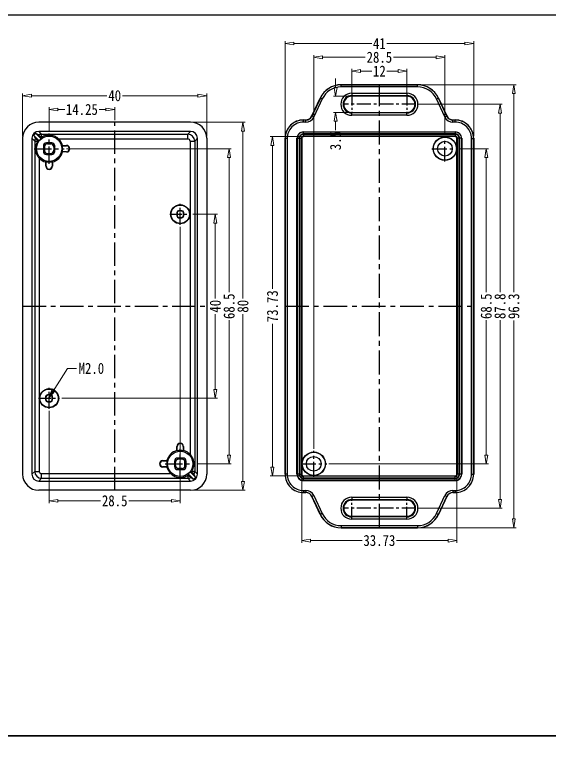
# Model space of a CAD drawing. Header units: millimetres. Extents: x 1786 to 6157, y -3574 to -1928.
# Drawn here: x 5811.8 to 5928, y -3420.2 to -3260.3 of the extents above; entities that cross this region are included whole.
import ezdxf

# ---------------------------------------------------------------- set-up
doc = ezdxf.new("R2010")
doc.units = ezdxf.units.MM
doc.linetypes.add('CENTER', pattern=[50.8, 31.75, -6.35, 6.35, -6.35])
doc.layers.add('dim', color=3, linetype='Continuous', lineweight=9)
doc.styles.add('FFS', font='SIMFANG.TTF', dxfattribs={"width": 0.85})
doc.dimstyles.new('YanXiu', dxfattribs={"dimtxt": 2.5, "dimasz": 2.2, "dimexe": 1, "dimexo": 0.6, "dimgap": 0.66, "dimtad": 0, "dimzin": 9, "dimdsep": 46, "dimtxsty": 'FFS', "dimblk": 'CLOSEDBLANK', "dimcen": 0, "dimclrd": 256, "dimclre": 131, "dimclrt": 42, "dimazin": 0, "dimtfac": 1, "dimtofl": 0, "dimtmove": 0, "dimatfit": 3, "dimldrblk": 'CLOSEDBLANK', "dimfxl": 0, "dimlwd": 5, "dimlwe": 5, "dimarcsym": 0})

# ---------------------------------------------------------------- blocks, each defined once
blk = doc.blocks.new('_ClosedBlank')
at = {"color": 0, "linetype": 'ByBlock', "lineweight": -2}
for p, q in [((-1, 0.167), (0, 0)), ((-1, 0.167), (-1, -0.167)), ((0, 0), (-1, -0.167))]:
    blk.add_line(p, q, dxfattribs=at)
blk = doc.blocks.new('*D59')
at = {"layer": 'Defpoints', "color": 0}
for p in [(6913.7, -3540.04, 0), (6947.43, -3540.04, 0), (6947.43, -3554.46)]:
    blk.add_point(p, dxfattribs=at)
at = {"layer": 'dim', "color": 131, "lineweight": 5}
for p, q in [((6913.7, -3540.52), (6913.7, -3554.94)), ((6947.43, -3540.52), (6947.43, -3554.94))]:
    blk.add_line(p, q, dxfattribs=at)
at = {"layer": 'dim', "lineweight": 5}
for p, q in [((6915.62, -3554.46), (6926.82, -3554.46)), ((6945.51, -3554.46), (6934.31, -3554.46))]:
    blk.add_line(p, q, dxfattribs=at)
at = {"layer": 'dim', "lineweight": 5, "xscale": 1.92, "yscale": 1.92, "zscale": 1.92, "rotation": 180}
blk.add_blockref('_ClosedBlank', (6913.7, -3554.46), dxfattribs=at)
at = {"layer": 'dim', "lineweight": 5, "xscale": 1.92, "yscale": 1.92, "zscale": 1.92}
blk.add_blockref('_ClosedBlank', (6947.43, -3554.46), dxfattribs=at)
at = {"layer": 'dim', "color": 42, "insert": (6930.57, -3554.46), "char_height": 2.4, "attachment_point": 5, "style": 'FFS'}
blk.add_mtext('33.73', dxfattribs=at)
blk = doc.blocks.new('*D60')
at = {"layer": 'Defpoints', "color": 0}
for p in [(6907.34, -3466.67), (6914.07, -3466.67, 0), (6914.07, -3540.4, 0)]:
    blk.add_point(p, dxfattribs=at)
at = {"layer": 'dim', "color": 131, "lineweight": 5}
for p, q in [((6913.59, -3466.67), (6906.87, -3466.67)), ((6913.59, -3540.4), (6906.87, -3540.4))]:
    blk.add_line(p, q, dxfattribs=at)
at = {"layer": 'dim', "lineweight": 5}
for p, q in [((6907.34, -3468.59), (6907.34, -3499.75)), ((6907.34, -3538.48), (6907.34, -3507.32))]:
    blk.add_line(p, q, dxfattribs=at)
at = {"layer": 'dim', "lineweight": 5, "xscale": 1.92, "yscale": 1.92, "zscale": 1.92}
for p, rotation in [((6907.34, -3466.67), 90), ((6907.34, -3540.4), 270)]:
    blk.add_blockref('_ClosedBlank', p, dxfattribs=dict(at, rotation=rotation))
at = {"layer": 'dim', "color": 42, "insert": (6907.34, -3503.54), "char_height": 2.4, "attachment_point": 5, "rotation": 90, "style": 'FFS'}
blk.add_mtext('73.73', dxfattribs=at)
blk = doc.blocks.new('*D61')
at = {"layer": 'Defpoints', "color": 0}
for p in [(6947.63, -3469.29, 0), (6953.8, -3469.29), (6919.13, -3537.79, 0)]:
    blk.add_point(p, dxfattribs=at)
at = {"layer": 'dim', "color": 131, "lineweight": 5}
for p, q in [((6948.11, -3469.29), (6954.28, -3469.29)), ((6919.61, -3537.79), (6954.28, -3537.79))]:
    blk.add_line(p, q, dxfattribs=at)
at = {"layer": 'dim', "lineweight": 5}
for p, q in [((6953.8, -3471.21), (6953.8, -3500.49)), ((6953.8, -3535.87), (6953.8, -3506.59))]:
    blk.add_line(p, q, dxfattribs=at)
at = {"layer": 'dim', "lineweight": 5, "xscale": 1.92, "yscale": 1.92, "zscale": 1.92}
for p, rotation in [((6953.8, -3469.29), 90), ((6953.8, -3537.79), 270)]:
    blk.add_blockref('_ClosedBlank', p, dxfattribs=dict(at, rotation=rotation))
at = {"layer": 'dim', "color": 42, "insert": (6953.8, -3503.54), "char_height": 2.4, "attachment_point": 5, "rotation": 90, "style": 'FFS'}
blk.add_mtext('68.5', dxfattribs=at)
blk = doc.blocks.new('*D62')
at = {"layer": 'Defpoints', "color": 0}
for p in [(6938.49, -3459.64, 0), (6956.8, -3459.64), (6938.49, -3547.44, 0)]:
    blk.add_point(p, dxfattribs=at)
at = {"layer": 'dim', "color": 131, "lineweight": 5}
for p, q in [((6938.97, -3459.64), (6957.28, -3459.64)), ((6938.97, -3547.44), (6957.28, -3547.44))]:
    blk.add_line(p, q, dxfattribs=at)
at = {"layer": 'dim', "lineweight": 5}
for p, q in [((6956.8, -3461.56), (6956.8, -3500.49)), ((6956.8, -3545.52), (6956.8, -3506.59))]:
    blk.add_line(p, q, dxfattribs=at)
at = {"layer": 'dim', "lineweight": 5, "xscale": 1.92, "yscale": 1.92, "zscale": 1.92}
for p, rotation in [((6956.8, -3459.64), 90), ((6956.8, -3547.44), 270)]:
    blk.add_blockref('_ClosedBlank', p, dxfattribs=dict(at, rotation=rotation))
at = {"layer": 'dim', "color": 42, "insert": (6956.8, -3503.54), "char_height": 2.4, "attachment_point": 5, "rotation": 90, "style": 'FFS'}
blk.add_mtext('87.8', dxfattribs=at)
blk = doc.blocks.new('*D63')
at = {"layer": 'Defpoints', "color": 0}
for p in [(6938.87, -3455.39, 0), (6959.8, -3455.39), (6938.87, -3551.69, 0)]:
    blk.add_point(p, dxfattribs=at)
at = {"layer": 'dim', "color": 131, "lineweight": 5}
for p, q in [((6939.35, -3455.39), (6960.28, -3455.39)), ((6939.35, -3551.69), (6960.28, -3551.69))]:
    blk.add_line(p, q, dxfattribs=at)
at = {"layer": 'dim', "lineweight": 5}
for p, q in [((6959.8, -3457.31), (6959.8, -3500.45)), ((6959.8, -3549.77), (6959.8, -3506.62))]:
    blk.add_line(p, q, dxfattribs=at)
at = {"layer": 'dim', "lineweight": 5, "xscale": 1.92, "yscale": 1.92, "zscale": 1.92}
for p, rotation in [((6959.8, -3455.39), 90), ((6959.8, -3551.69), 270)]:
    blk.add_blockref('_ClosedBlank', p, dxfattribs=dict(at, rotation=rotation))
at = {"layer": 'dim', "color": 42, "insert": (6959.8, -3503.54), "char_height": 2.4, "attachment_point": 5, "rotation": 90, "style": 'FFS'}
blk.add_mtext('96.3', dxfattribs=at)
blk = doc.blocks.new('*D64')
at = {"layer": 'Defpoints', "color": 0}
for p in [(6916.32, -3449.42), (6944.82, -3466.48), (6916.32, -3534.98)]:
    blk.add_point(p, dxfattribs=at)
at = {"layer": 'dim', "color": 131, "lineweight": 5}
for p, q in [((6916.32, -3534.5), (6916.32, -3448.94)), ((6944.82, -3466), (6944.82, -3448.94))]:
    blk.add_line(p, q, dxfattribs=at)
at = {"layer": 'dim', "lineweight": 5}
for p, q in [((6918.24, -3449.42), (6927.51, -3449.42)), ((6942.9, -3449.42), (6933.63, -3449.42))]:
    blk.add_line(p, q, dxfattribs=at)
at = {"layer": 'dim', "lineweight": 5, "xscale": 1.92, "yscale": 1.92, "zscale": 1.92, "rotation": 180}
blk.add_blockref('_ClosedBlank', (6916.32, -3449.42), dxfattribs=at)
at = {"layer": 'dim', "lineweight": 5, "xscale": 1.92, "yscale": 1.92, "zscale": 1.92}
blk.add_blockref('_ClosedBlank', (6944.82, -3449.42), dxfattribs=at)
at = {"layer": 'dim', "color": 42, "insert": (6930.57, -3449.42), "char_height": 2.4, "attachment_point": 5, "style": 'FFS'}
blk.add_mtext('28.5', dxfattribs=at)
blk = doc.blocks.new('*D65')
at = {"layer": 'Defpoints', "color": 0}
for p in [(6924.57, -3452.42), (6924.57, -3457.71, 0), (6936.57, -3457.71, 0)]:
    blk.add_point(p, dxfattribs=at)
at = {"layer": 'dim', "color": 131, "lineweight": 5}
for p, q in [((6924.57, -3457.23), (6924.57, -3451.94)), ((6936.57, -3457.23), (6936.57, -3451.94))]:
    blk.add_line(p, q, dxfattribs=at)
at = {"layer": 'dim', "lineweight": 5}
for p, q in [((6926.49, -3452.42), (6928.95, -3452.42)), ((6934.65, -3452.42), (6932.19, -3452.42))]:
    blk.add_line(p, q, dxfattribs=at)
at = {"layer": 'dim', "lineweight": 5, "xscale": 1.92, "yscale": 1.92, "zscale": 1.92, "rotation": 180}
blk.add_blockref('_ClosedBlank', (6924.57, -3452.42), dxfattribs=at)
at = {"layer": 'dim', "lineweight": 5, "xscale": 1.92, "yscale": 1.92, "zscale": 1.92}
blk.add_blockref('_ClosedBlank', (6936.57, -3452.42), dxfattribs=at)
at = {"layer": 'dim', "color": 42, "insert": (6930.57, -3452.42), "char_height": 2.4, "attachment_point": 5, "style": 'FFS'}
blk.add_mtext('12', dxfattribs=at)
blk = doc.blocks.new('*D66')
at = {"layer": 'Defpoints', "color": 0}
for p in [(6924.57, -3457.89), (6921.05, -3461.39), (6924.57, -3461.39)]:
    blk.add_point(p, dxfattribs=at)
at = {"layer": 'dim', "lineweight": 5}
for p, q in [((6921.05, -3455.97), (6921.05, -3454.05)), ((6921.05, -3463.31), (6921.05, -3465.23))]:
    blk.add_line(p, q, dxfattribs=at)
at = {"layer": 'dim', "color": 131, "lineweight": 5}
for p, q in [((6924.09, -3457.89), (6920.57, -3457.89)), ((6924.09, -3461.39), (6920.57, -3461.39))]:
    blk.add_line(p, q, dxfattribs=at)
at = {"layer": 'dim', "lineweight": 5, "xscale": 1.92, "yscale": 1.92, "zscale": 1.92}
for p, rotation in [((6921.05, -3457.89), 270), ((6921.05, -3461.39), 90)]:
    blk.add_blockref('_ClosedBlank', p, dxfattribs=dict(at, rotation=rotation))
at = {"layer": 'dim', "color": 42, "insert": (6921.05, -3467.53), "char_height": 2.4, "attachment_point": 5, "rotation": 90, "style": 'FFS'}
blk.add_mtext('3.5', dxfattribs=at)
blk = doc.blocks.new('*D67')
at = {"layer": 'Defpoints', "color": 0}
for p in [(6910.07, -3446.42), (6910.07, -3467.04, 0), (6951.07, -3467.04, 0)]:
    blk.add_point(p, dxfattribs=at)
at = {"layer": 'dim', "color": 131, "lineweight": 5}
for p, q in [((6910.07, -3466.56), (6910.07, -3445.94)), ((6951.07, -3466.56), (6951.07, -3445.94))]:
    blk.add_line(p, q, dxfattribs=at)
at = {"layer": 'dim', "lineweight": 5}
for p, q in [((6911.99, -3446.42), (6928.95, -3446.42)), ((6949.15, -3446.42), (6932.19, -3446.42))]:
    blk.add_line(p, q, dxfattribs=at)
at = {"layer": 'dim', "lineweight": 5, "xscale": 1.92, "yscale": 1.92, "zscale": 1.92, "rotation": 180}
blk.add_blockref('_ClosedBlank', (6910.07, -3446.42), dxfattribs=at)
at = {"layer": 'dim', "lineweight": 5, "xscale": 1.92, "yscale": 1.92, "zscale": 1.92}
blk.add_blockref('_ClosedBlank', (6951.07, -3446.42), dxfattribs=at)
at = {"layer": 'dim', "color": 42, "insert": (6930.57, -3446.42), "char_height": 2.4, "attachment_point": 5, "style": 'FFS'}
blk.add_mtext('41', dxfattribs=at)
blk = doc.blocks.new('*D68')
at = {"layer": 'Defpoints', "color": 0}
for p in [(6609, -3426.68, 0), (6614.34, -3426.68), (6580.5, -3466.68, 0)]:
    blk.add_point(p, dxfattribs=at)
at = {"layer": 'dim', "color": 131, "lineweight": 5}
for p, q in [((6609.48, -3426.68), (6614.82, -3426.68)), ((6580.98, -3466.68), (6614.82, -3466.68))]:
    blk.add_line(p, q, dxfattribs=at)
at = {"layer": 'dim', "lineweight": 5}
for p, q in [((6614.34, -3428.6), (6614.34, -3444.97)), ((6614.34, -3464.76), (6614.34, -3448.38))]:
    blk.add_line(p, q, dxfattribs=at)
at = {"layer": 'dim', "lineweight": 5, "xscale": 1.92, "yscale": 1.92, "zscale": 1.92}
for p, rotation in [((6614.34, -3426.68), 90), ((6614.34, -3466.68), 270)]:
    blk.add_blockref('_ClosedBlank', p, dxfattribs=dict(at, rotation=rotation))
at = {"layer": 'dim', "color": 42, "insert": (6614.34, -3446.68), "char_height": 2.4, "attachment_point": 5, "rotation": 90, "style": 'FFS'}
blk.add_mtext('40', dxfattribs=at)
blk = doc.blocks.new('*D69')
at = {"layer": 'Defpoints', "color": 0}
for p in [(6581.49, -3412.43, 0), (6617.34, -3412.43), (6609.99, -3480.93, 0)]:
    blk.add_point(p, dxfattribs=at)
at = {"layer": 'dim', "color": 131, "lineweight": 5}
for p, q in [((6581.97, -3412.43), (6617.82, -3412.43)), ((6610.47, -3480.93), (6617.82, -3480.93))]:
    blk.add_line(p, q, dxfattribs=at)
at = {"layer": 'dim', "lineweight": 5}
for p, q in [((6617.34, -3414.35), (6617.34, -3443.63)), ((6617.34, -3479.01), (6617.34, -3449.72))]:
    blk.add_line(p, q, dxfattribs=at)
at = {"layer": 'dim', "lineweight": 5, "xscale": 1.92, "yscale": 1.92, "zscale": 1.92}
for p, rotation in [((6617.34, -3412.43), 90), ((6617.34, -3480.93), 270)]:
    blk.add_blockref('_ClosedBlank', p, dxfattribs=dict(at, rotation=rotation))
at = {"layer": 'dim', "color": 42, "insert": (6617.34, -3446.68), "char_height": 2.4, "attachment_point": 5, "rotation": 90, "style": 'FFS'}
blk.add_mtext('68.5', dxfattribs=at)
blk = doc.blocks.new('*D70')
at = {"layer": 'Defpoints', "color": 0}
for p in [(6608.97, -3406.68, 0), (6620.34, -3406.68), (6608.97, -3486.68, 0)]:
    blk.add_point(p, dxfattribs=at)
at = {"layer": 'dim', "color": 131, "lineweight": 5}
for p, q in [((6609.45, -3406.68), (6620.82, -3406.68)), ((6609.45, -3486.68), (6620.82, -3486.68))]:
    blk.add_line(p, q, dxfattribs=at)
at = {"layer": 'dim', "lineweight": 5}
for p, q in [((6620.34, -3408.6), (6620.34, -3444.99)), ((6620.34, -3484.76), (6620.34, -3448.36))]:
    blk.add_line(p, q, dxfattribs=at)
at = {"layer": 'dim', "lineweight": 5, "xscale": 1.92, "yscale": 1.92, "zscale": 1.92}
for p, rotation in [((6620.34, -3406.68), 90), ((6620.34, -3486.68), 270)]:
    blk.add_blockref('_ClosedBlank', p, dxfattribs=dict(at, rotation=rotation))
at = {"layer": 'dim', "color": 42, "insert": (6620.34, -3446.68), "char_height": 2.4, "attachment_point": 5, "rotation": 90, "style": 'FFS'}
blk.add_mtext('80', dxfattribs=at)
blk = doc.blocks.new('*D71')
at = {"layer": 'Defpoints', "color": 0}
for p in [(6592.47, -3403.91), (6592.47, -3406.68, 0), (6578.22, -3409.15, 0)]:
    blk.add_point(p, dxfattribs=at)
at = {"layer": 'dim', "color": 131, "lineweight": 5}
for p, q in [((6578.22, -3408.67), (6578.22, -3403.43)), ((6592.47, -3406.2), (6592.47, -3403.43))]:
    blk.add_line(p, q, dxfattribs=at)
at = {"layer": 'dim', "lineweight": 5}
for p, q in [((6580.14, -3403.91), (6581.61, -3403.91)), ((6590.55, -3403.91), (6589.08, -3403.91))]:
    blk.add_line(p, q, dxfattribs=at)
at = {"layer": 'dim', "lineweight": 5, "xscale": 1.92, "yscale": 1.92, "zscale": 1.92, "rotation": 180}
blk.add_blockref('_ClosedBlank', (6578.22, -3403.91), dxfattribs=at)
at = {"layer": 'dim', "lineweight": 5, "xscale": 1.92, "yscale": 1.92, "zscale": 1.92}
blk.add_blockref('_ClosedBlank', (6592.47, -3403.91), dxfattribs=at)
at = {"layer": 'dim', "color": 42, "insert": (6585.34, -3403.91), "char_height": 2.4, "attachment_point": 5, "style": 'FFS'}
blk.add_mtext('14.25', dxfattribs=at)
blk = doc.blocks.new('*D72')
at = {"layer": 'Defpoints', "color": 0}
for p in [(6612.47, -3400.91), (6572.47, -3410.17, 0), (6612.47, -3410.17, 0)]:
    blk.add_point(p, dxfattribs=at)
at = {"layer": 'dim', "color": 131, "lineweight": 5}
for p, q in [((6572.47, -3409.69), (6572.47, -3400.43)), ((6612.47, -3409.69), (6612.47, -3400.43))]:
    blk.add_line(p, q, dxfattribs=at)
at = {"layer": 'dim', "lineweight": 5}
for p, q in [((6574.39, -3400.91), (6590.77, -3400.91)), ((6610.55, -3400.91), (6594.17, -3400.91))]:
    blk.add_line(p, q, dxfattribs=at)
at = {"layer": 'dim', "lineweight": 5, "xscale": 1.92, "yscale": 1.92, "zscale": 1.92, "rotation": 180}
blk.add_blockref('_ClosedBlank', (6572.47, -3400.91), dxfattribs=at)
at = {"layer": 'dim', "lineweight": 5, "xscale": 1.92, "yscale": 1.92, "zscale": 1.92}
blk.add_blockref('_ClosedBlank', (6612.47, -3400.91), dxfattribs=at)
at = {"layer": 'dim', "color": 42, "insert": (6592.47, -3400.91), "char_height": 2.4, "attachment_point": 5, "style": 'FFS'}
blk.add_mtext('40', dxfattribs=at)
blk = doc.blocks.new('*D73')
at = {"layer": 'Defpoints', "color": 0}
for p in [(6606.72, -3428.95, 0), (6578.22, -3468.95, 0), (6606.72, -3488.97)]:
    blk.add_point(p, dxfattribs=at)
at = {"layer": 'dim', "color": 131, "lineweight": 5}
for p, q in [((6606.72, -3429.43), (6606.72, -3489.45)), ((6578.22, -3469.43), (6578.22, -3489.45))]:
    blk.add_line(p, q, dxfattribs=at)
at = {"layer": 'dim', "lineweight": 5}
for p, q in [((6580.14, -3488.97), (6589.41, -3488.97)), ((6604.8, -3488.97), (6595.53, -3488.97))]:
    blk.add_line(p, q, dxfattribs=at)
at = {"layer": 'dim', "lineweight": 5, "xscale": 1.92, "yscale": 1.92, "zscale": 1.92, "rotation": 180}
blk.add_blockref('_ClosedBlank', (6578.22, -3488.97), dxfattribs=at)
at = {"layer": 'dim', "lineweight": 5, "xscale": 1.92, "yscale": 1.92, "zscale": 1.92}
blk.add_blockref('_ClosedBlank', (6606.72, -3488.97), dxfattribs=at)
at = {"layer": 'dim', "color": 42, "insert": (6592.47, -3488.97), "char_height": 2.4, "attachment_point": 5, "style": 'FFS'}
blk.add_mtext('28.5', dxfattribs=at)
blk = doc.blocks.new('*u107')
at = {"color": 7, "linetype": 'Continuous'}
for p, q in [((-8.304, 48.15, 0), (8.304, 48.15, 0)), ((-8.304, 48.15, 0), (-8.293, 48.132, 0)), ((8.293, 48.132, 0), (-8.293, 48.132, 0)), ((-8.293, 47.682, 0), (-8.293, 48.132, 0)), ((8.293, 48.132, 0), (8.304, 48.15, 0)), ((8.293, 47.682, 0), (8.293, 48.132, 0)), ((8.293, 47.682, 0), (-8.293, 47.682, 0)), ((-14.653, 41.366, 0), (-12.836, 45.263, 0)), ((-12.825, 45.245, 0), (-14.642, 41.348, 0)), ((-12.417, 45.055, 0), (-14.234, 41.158, 0)), ((-12.836, 45.263, 0), (-12.825, 45.245, 0)), ((-12.417, 45.055, 0), (-12.825, 45.245, 0)), ((-6, 46.282, 0), (6, 46.282, 0)), ((-6, 46.282, 0), (-6, 45.65, 0)), ((-6, 45.782, 0), (6, 45.782, 0)), ((6, 45.65, 0), (-6, 45.65, 0)), ((6, 46.282, 0), (6, 45.65, 0)), ((12.417, 45.055, 0), (12.825, 45.245, 0)), ((14.234, 41.158, 0), (12.417, 45.055, 0)), ((12.825, 45.245, 0), (12.836, 45.263, 0)), ((14.642, 41.348, 0), (12.825, 45.245, 0)), ((12.836, 45.263, 0), (14.653, 41.366, 0)), ((-6, 42.15, 0), (6, 42.15, 0)), ((-6, 41.518, 0), (-6, 42.15, 0)), ((6, 42.018, 0), (-6, 42.018, 0)), ((6, 41.518, 0), (6, 42.15, 0)), ((-16.5, 40.5, 0), (-16.013, 40.5, 0)), ((-16.482, 40.482, 0), (-16.5, 40.5, 0)), ((-16.001, 40.482, 0), (-16.482, 40.482, 0)), ((-16.482, 40.032, 0), (-16.482, 40.482, 0)), ((-16.001, 40.032, 0), (-16.482, 40.032, 0)), ((-16.001, 40.482, 0), (-16.013, 40.5, 0)), ((-16.001, 40.032, 0), (-16.001, 40.482, 0)), ((-14.642, 41.348, 0), (-14.653, 41.366, 0)), ((-14.234, 41.158, 0), (-14.642, 41.348, 0)), ((6, 41.518, 0), (-6, 41.518, 0)), ((14.234, 41.158, 0), (14.642, 41.348, 0)), ((14.642, 41.348, 0), (14.653, 41.366, 0)), ((16.001, 40.032, 0), (16.001, 40.482, 0)), ((16.482, 40.032, 0), (16.001, 40.032, 0)), ((16.002, 40.482, 0), (16.013, 40.5, 0)), ((16.482, 40.482, 0), (16.002, 40.482, 0)), ((16.013, 40.5, 0), (16.5, 40.5, 0)), ((16.5, 40.5, 0), (16.482, 40.482, 0)), ((16.482, 40.032, 0), (16.482, 40.482, 0)), ((-16.5, 37.898, 0), (16.5, 37.898, 0)), ((-16.5, 37.45, 0), (-16.5, 37.898, 0)), ((16.499, 37.849, 0), (-16.5, 37.849, 0)), ((16.5, 37.45, 0), (-16.5, 37.45, 0)), ((-16.5, 37.357, 0), (16.5, 37.357, 0)), ((-16.5, 37.357, 0), (-16.5, 36.865, 0)), ((-16.5, 36.958, 0), (16.5, 36.958, 0)), ((16.5, 36.865, 0), (-16.5, 36.865, 0)), ((16.5, 37.898, 0), (16.5, 37.45, 0)), ((16.5, 37.357, 0), (16.5, 36.865, 0)), ((-20.5, -36.5, 0), (-20.5, 36.5, 0)), ((-20.482, 36.482, 0), (-20.5, 36.5, 0)), ((-20.032, 36.482, 0), (-20.482, 36.482, 0)), ((-20.482, 36.482, 0), (-20.482, -36.482, 0)), ((-20.032, 36.482, 0), (-20.032, -36.482, 0)), ((-17.898, 36.5, 0), (-17.45, 36.5, 0)), ((-17.898, -36.5, 0), (-17.898, 36.5, 0)), ((-17.849, 36.5, 0), (-17.849, -36.5, 0)), ((-17.45, 36.5, 0), (-17.45, -36.5, 0)), ((-17.357, 36.5, 0), (-16.865, 36.5, 0)), ((-17.357, -36.5, 0), (-17.357, 36.5, 0)), ((-16.958, -36.5, 0), (-16.958, 36.5, 0)), ((-16.865, 36.5, 0), (-16.865, -36.5, 0)), ((17.357, 36.5, 0), (16.865, 36.5, 0)), ((16.865, -36.5, 0), (16.865, 36.5, 0)), ((16.958, 36.5, 0), (16.958, -36.5, 0)), ((17.357, 36.5, 0), (17.357, -36.5, 0)), ((17.898, 36.5, 0), (17.45, 36.5, 0)), ((17.45, -36.5, 0), (17.45, 36.5, 0)), ((17.849, -36.499, 0), (17.849, 36.5, 0)), ((17.898, 36.5, 0), (17.898, -36.5, 0)), ((20.032, 36.482, 0), (20.482, 36.482, 0)), ((20.032, -36.482, 0), (20.032, 36.482, 0)), ((20.5, 36.5, 0), (20.482, 36.482, 0)), ((20.482, -36.482, 0), (20.482, 36.482, 0)), ((20.5, 36.5, 0), (20.5, -36.5, 0)), ((-20.5, -36.5, 0), (-20.482, -36.482, 0)), ((-20.032, -36.482, 0), (-20.482, -36.482, 0)), ((-17.45, -36.5, 0), (-17.898, -36.5, 0)), ((-17.357, -36.5, 0), (-16.865, -36.5, 0)), ((17.357, -36.5, 0), (16.865, -36.5, 0)), ((17.898, -36.5, 0), (17.45, -36.5, 0)), ((20.032, -36.482, 0), (20.482, -36.482, 0)), ((20.482, -36.482, 0), (20.5, -36.5, 0)), ((-16.5, -37.357, 0), (-16.5, -36.865, 0)), ((-16.5, -36.865, 0), (16.5, -36.865, 0)), ((16.5, -36.958, 0), (-16.5, -36.958, 0)), ((16.5, -37.357, 0), (-16.5, -37.357, 0)), ((-16.5, -37.898, 0), (-16.5, -37.45, 0)), ((-16.5, -37.45, 0), (16.5, -37.45, 0)), ((-16.5, -37.849, 0), (16.5, -37.849, 0)), ((16.5, -37.898, 0), (-16.5, -37.898, 0)), ((16.5, -37.357, 0), (16.5, -36.865, 0)), ((16.5, -37.898, 0), (16.5, -37.45, 0)), ((-16.5, -40.5, 0), (-16.482, -40.482, 0)), ((-16.013, -40.5, 0), (-16.5, -40.5, 0)), ((-16.482, -40.032, 0), (-16.482, -40.482, 0)), ((-16.482, -40.032, 0), (-16.001, -40.032, 0)), ((-16.482, -40.482, 0), (-16.002, -40.482, 0)), ((-16.002, -40.482, 0), (-16.013, -40.5, 0)), ((-16.001, -40.032, 0), (-16.001, -40.482, 0)), ((-14.642, -41.348, 0), (-14.653, -41.366, 0)), ((-12.836, -45.263, 0), (-14.653, -41.366, 0)), ((-14.234, -41.158, 0), (-14.642, -41.348, 0)), ((-14.642, -41.348, 0), (-12.825, -45.245, 0)), ((-14.234, -41.158, 0), (-12.417, -45.055, 0)), ((-6, -41.518, 0), (-6, -42.15, 0)), ((-6, -41.518, 0), (6, -41.518, 0)), ((6, -41.518, 0), (6, -42.15, 0)), ((12.417, -45.055, 0), (14.234, -41.158, 0)), ((12.825, -45.245, 0), (14.642, -41.348, 0)), ((14.653, -41.366, 0), (12.836, -45.263, 0)), ((14.234, -41.158, 0), (14.642, -41.348, 0)), ((14.642, -41.348, 0), (14.653, -41.366, 0)), ((16.001, -40.032, 0), (16.001, -40.482, 0)), ((16.001, -40.032, 0), (16.482, -40.032, 0)), ((16.001, -40.482, 0), (16.013, -40.5, 0)), ((16.001, -40.482, 0), (16.482, -40.482, 0)), ((16.5, -40.5, 0), (16.013, -40.5, 0)), ((16.482, -40.032, 0), (16.482, -40.482, 0)), ((16.482, -40.482, 0), (16.5, -40.5, 0)), ((-6, -42.018, 0), (6, -42.018, 0)), ((6, -42.15, 0), (-6, -42.15, 0)), ((-12.825, -45.245, 0), (-12.836, -45.263, 0)), ((-12.417, -45.055, 0), (-12.825, -45.245, 0)), ((-6, -46.282, 0), (-6, -45.65, 0)), ((-6, -45.65, 0), (6, -45.65, 0)), ((6, -45.782, 0), (-6, -45.782, 0)), ((6, -46.282, 0), (-6, -46.282, 0)), ((6, -46.282, 0), (6, -45.65, 0)), ((12.417, -45.055, 0), (12.825, -45.245, 0)), ((12.836, -45.263, 0), (12.825, -45.245, 0)), ((-8.293, -47.682, 0), (-8.293, -48.132, 0)), ((-8.293, -47.682, 0), (8.293, -47.682, 0)), ((8.293, -47.682, 0), (8.293, -48.132, 0)), ((8.305, -48.15, 0), (-8.305, -48.15, 0)), ((-8.293, -48.132, 0), (-8.304, -48.15, 0)), ((-8.293, -48.132, 0), (8.293, -48.132, 0)), ((8.304, -48.15, 0), (8.293, -48.132, 0))]:
    blk.add_line(p, q, dxfattribs=at)
at = {"color": 1, "linetype": 'CENTER', "ltscale": 0.164}
for p, q in [((0, -48.15), (0, 48.15)), ((-20.5, 0), (20.5, 0))]:
    blk.add_line(p, q, dxfattribs=at)
at = {"color": 1, "linetype": 'CENTER', "ltscale": 0.07}
for p, q in [((-6, 45.825, 0), (-6, 41.975, 0)), ((6, 45.825, 0), (6, 41.975, 0)), ((-6, -45.825, 0), (-6, -41.975, 0)), ((6, -45.825, 0), (6, -41.975, 0))]:
    blk.add_line(p, q, dxfattribs=at)
at = {"color": 1, "linetype": 'CENTER', "ltscale": 0.096}
for p, q in [((7.925, 43.9, 0), (-7.925, 43.9, 0)), ((7.925, -43.9, 0), (-7.925, -43.9, 0))]:
    blk.add_line(p, q, dxfattribs=at)
at = {"color": 1, "linetype": 'CENTER', "ltscale": 0.102095}
for p, q in [((14.25, 31.442), (14.25, 37.058)), ((11.442, 34.25), (17.058, 34.25)), ((-14.25, -37.058), (-14.25, -31.442)), ((-17.058, -34.25), (-11.442, -34.25))]:
    blk.add_line(p, q, dxfattribs=at)
at = {"color": 7, "linetype": 'Continuous'}
for centre, radius in [((14.25, 34.25, 0), 2.552), ((14.25, 34.25, 0), 2.5), ((14.25, 34.25, 0), 1.6), ((-14.25, -34.25, 0), 2.552), ((-14.25, -34.25, 0), 2.5), ((-14.25, -34.25, 0), 1.6)]:
    blk.add_circle(centre, radius, dxfattribs=at)
for centre, radius, start, end in [((-8.305, 43.15, 0), 5, 89.99615, 154.99993), ((-8.293, 43.132, 0), 5, 89.9961, 154.99996), ((8.293, 43.132, 0), 5, 25.00004, 90.00389), ((8.305, 43.15, 0), 5, 25.00007, 90.00385), ((-8.293, 43.132, 0), 4.55, 89.99976, 155.00024), ((8.293, 43.132, 0), 4.55, 24.99976, 90.00024), ((-6, 43.9, 0), 2.382, 90, 270), ((-6, 43.9, 0), 1.882, 90, 270), ((-6, 43.9, 0), 1.75, 90, 270), ((6, 43.9, 0), 2.382, 270, 90), ((6, 43.9, 0), 1.882, 270, 90), ((6, 43.9, 0), 1.75, 270, 90), ((-16.5, 36.5, 0), 4, 89.99988, 180.00653), ((-16.482, 36.482, 0), 4, 89.99981, 180.00663), ((-16.482, 36.482, 0), 3.55, 89.99912, 180.00088), ((-16.013, 42, 0), 1.5, 270.00044, 335.00781), ((-16.001, 41.982, 0), 1.5, 270.00054, 335.00767), ((-16.001, 41.982, 0), 1.95, 270.00056, 334.99918), ((16.001, 41.982, 0), 1.95, 205.00056, 269.99918), ((16.001, 41.982, 0), 1.5, 205.00006, 270.00723), ((16.013, 42, 0), 1.5, 204.99996, 270.00737), ((16.482, 36.482, 0), 4, 359.99337, 90.00019), ((16.482, 36.482, 0), 3.55, 359.99912, 90.00088), ((16.5, 36.5, 0), 4, 359.99347, 90.00012), ((-16.5, 36.5, 0), 1.398, 89.97957, 180.02043), ((-16.5, 36.5, 0), 1.349, 89.97575, 180.02527), ((-16.5, 36.5, 0), 0.949, 89.96569, 180.03437), ((-16.5, 36.5, 0), 0.857, 89.9681, 180.0318), ((-16.5, 36.5, 0), 0.457, 89.97667, 180.05626), ((16.5, 36.5, 0), 1.349, 359.97575, 90.02527), ((16.5, 36.5, 0), 1.398, 359.97957, 90.02043), ((16.5, 36.5, 0), 0.949, 359.96569, 90.03437), ((16.5, 36.5, 0), 0.857, 359.9681, 90.03181), ((16.5, 36.5, 0), 0.457, 359.97667, 90.05626), ((-16.5, -36.5, 0), 4, 179.99347, 270.00012), ((-16.482, -36.482, 0), 4, 179.99337, 270.00019), ((-16.482, -36.482, 0), 3.55, 179.99912, 270.00088), ((-16.5, -36.5, 0), 1.398, 179.97957, 270.02043), ((-16.5, -36.5, 0), 1.349, 179.97575, 270.02527), ((-16.5, -36.5, 0), 0.949, 179.96569, 270.03437), ((-16.5, -36.5, 0), 0.857, 179.9681, 270.03181), ((-16.5, -36.5, 0), 0.457, 179.97559, 270.05733), ((16.482, -36.482, 0), 3.55, 269.99912, 0.00088), ((16.482, -36.482, 0), 4, 269.99981, 0.00663), ((16.5, -36.5, 0), 1.349, 269.97575, 0.02527), ((16.5, -36.5, 0), 0.457, 269.97668, 0.05627), ((16.5, -36.5, 0), 0.857, 269.9681, 0.03181), ((16.5, -36.5, 0), 0.949, 269.96569, 0.03437), ((16.5, -36.5, 0), 1.398, 269.97957, 0.02043), ((16.5, -36.5, 0), 4, 269.99988, 0.00653), ((-16.013, -42, 0), 1.5, 24.99996, 90.00737), ((-16.001, -41.982, 0), 1.5, 25.00006, 90.00723), ((-16.002, -41.982, 0), 1.95, 25.00167, 89.99807), ((-6, -43.9, 0), 2.382, 90, 270), ((6, -43.9, 0), 2.382, 270, 90), ((16.002, -41.982, 0), 1.95, 90.00167, 154.99807), ((16.001, -41.982, 0), 1.5, 90.00054, 155.00767), ((16.013, -42, 0), 1.5, 90.00044, 155.00781), ((-6, -43.9, 0), 1.882, 90, 270), ((-6, -43.9, 0), 1.75, 90, 270), ((6, -43.9, 0), 1.882, 270, 90), ((6, -43.9, 0), 1.75, 270, 90), ((-8.305, -43.15, 0), 5, 205.00007, 270.00385), ((-8.293, -43.132, 0), 5, 205.00004, 270.00389), ((-8.293, -43.132, 0), 4.55, 204.99976, 270.00024), ((8.293, -43.132, 0), 4.55, 269.99976, 335.00024), ((8.293, -43.132, 0), 5, 269.9961, 334.99996), ((8.305, -43.15, 0), 5, 269.99615, 334.99993)]:
    blk.add_arc(centre, radius, start, end, dxfattribs=at)
for points, start_tangent, end_tangent in [([(-16.5, 36.865, 0), (-16.595, 36.853, 0), (-16.683, 36.816, 0), (-16.758, 36.758, 0), (-16.816, 36.683, 0), (-16.853, 36.595, 0), (-16.865, 36.5, 0)], (-1, 0), (0, -1)), ([(16.865, 36.5, 0), (16.853, 36.595, 0), (16.816, 36.683, 0), (16.758, 36.758, 0), (16.683, 36.816, 0), (16.595, 36.853, 0), (16.5, 36.865, 0)], (0, 1), (-1, 0)), ([(-16.865, -36.5, 0), (-16.853, -36.595, 0), (-16.816, -36.683, 0), (-16.758, -36.758, 0), (-16.683, -36.816, 0), (-16.595, -36.853, 0), (-16.5, -36.865, 0)], (0, -1), (1, 0)), ([(16.5, -36.865, 0), (16.595, -36.853, 0), (16.683, -36.816, 0), (16.758, -36.758, 0), (16.816, -36.683, 0), (16.853, -36.595, 0), (16.865, -36.5, 0)], (1, 0), (0, 1))]:
    blk.add_spline(points, degree=3, dxfattribs=dict(at, start_tangent=start_tangent, end_tangent=end_tangent))
at = {"layer": 'dim'}
for base, p1, p2, picture, middle in [((-20.5, 57.113), (20.5, 36.5, 0), (-20.5, 36.5, 0), '*D67', (0, 57.113)), ((-14.25, 54.113), (14.25, 37.058), (-14.25, -31.442), '*D64', (0, 54.113))]:
    dim = blk.add_linear_dim(base=base, p1=p1, p2=p2, dimstyle='YanXiu', override={"dimtxt": 2.4, "dimasz": 1.92, "dimexe": 0.47976, "dimexo": 0.47976, "dimgap": 0.47976}, dxfattribs=at)
    dim.commit()
    dim.dimension.update_dxf_attribs({"geometry": picture, "text_midpoint": middle, "dimtype": 128, "insert": (-6930.569, 3503.536)})
for base, p1, p2, picture, middle in [((-6, 51.113), (6, 45.825, 0), (-6, 45.825, 0), '*D65', (0, 51.113)), ((16.865, -50.923, 0), (-16.865, -36.5, 0), (16.865, -36.5, 0), '*D59', (0, -50.923, 0))]:
    dim = blk.add_linear_dim(base=base, p1=p1, p2=p2, dimstyle='YanXiu', override={"dimtxt": 2.4, "dimasz": 1.92, "dimexe": 0.47976, "dimexo": 0.47976, "dimgap": 0.47976}, dxfattribs=at)
    dim.commit()
    dim.dimension.update_dxf_attribs({"geometry": picture, "text_midpoint": middle, "insert": (-6930.569, 3503.536)})
for base, p1, p2, picture, middle in [((-9.522, 42.15, 0), (-6, 45.65, 0), (-6, 42.15, 0), '*D66', (-9.522, 36.011, 0)), ((-23.224, 36.865, 0), (-16.5, -36.865, 0), (-16.5, 36.865, 0), '*D60', (-23.224, 0, 0)), ((23.233, 34.25, 0), (-11.442, -34.25), (17.058, 34.25), '*D61', (23.233, 0, 0))]:
    dim = blk.add_linear_dim(base=base, p1=p1, p2=p2, angle=90, dimstyle='YanXiu', override={"dimtxt": 2.4, "dimasz": 1.92, "dimexe": 0.47976, "dimexo": 0.47976, "dimgap": 0.47976}, dxfattribs=at)
    dim.commit()
    dim.dimension.update_dxf_attribs({"geometry": picture, "text_midpoint": middle, "insert": (-6930.569, 3503.536)})
for base, p1, p2, picture, middle in [((29.233, 48.15, 0), (8.304, -48.15, 0), (8.304, 48.15, 0), '*D63', (29.233, 0, 0)), ((26.233, 43.9, 0), (7.925, -43.9, 0), (7.925, 43.9, 0), '*D62', (26.233, 0, 0))]:
    dim = blk.add_linear_dim(base=base, p1=p1, p2=p2, angle=90, dimstyle='YanXiu', override={"dimtxt": 2.4, "dimasz": 1.92, "dimexe": 0.47976, "dimexo": 0.47976, "dimgap": 0.47976}, dxfattribs=at)
    dim.commit()
    dim.dimension.update_dxf_attribs({"geometry": picture, "text_midpoint": middle, "dimtype": 128, "insert": (-6930.569, 3503.536)})
blk = doc.blocks.new('*u108')
at = {"color": 7, "linetype": 'Continuous'}
for p, q in [((16.503, 40, 0), (-16.503, 40, 0)), ((-17.58, 37.144, 0), (-16.425, 35.989, 0)), ((-15.989, 36.425, 0), (-17.144, 37.58, 0)), ((16.5, 37.998, 0), (-16.5, 37.998, 0)), ((-15.886, 37.385, 0), (-16.5, 37.998, 0)), ((-15.886, 37.385, 0), (15.886, 37.385, 0)), ((-15.886, 36.736, 0), (-15.886, 37.385, 0)), ((15.886, 37.385, 0), (16.5, 37.998, 0)), ((15.886, 36.386, 0), (15.886, 37.385, 0)), ((-20, 36.503, 0), (-20, -36.503, 0)), ((-17.998, 36.5, 0), (-17.998, -36.5, 0)), ((-17.385, 35.886, 0), (-17.998, 36.5, 0)), ((-17.385, 35.886, 0), (-16.736, 35.886, 0)), ((-17.385, 35.886, 0), (-17.385, -35.886, 0)), ((-13.664, 35.5, 0), (-14.836, 35.5, 0)), ((-14.836, 35.5, 0), (-14.609, 35.273, 0)), ((-14.609, 35.273, 0), (-13.891, 35.273, 0)), ((-13.664, 35.5, 0), (-13.891, 35.273, 0)), ((-12.176, 36.386, 0), (15.886, 36.386, 0)), ((16.386, 35.886, 0), (17.385, 35.886, 0)), ((16.386, 35.886, 0), (16.386, -32.176, 0)), ((17.385, 35.886, 0), (17.998, 36.5, 0)), ((17.385, 35.886, 0), (17.385, -35.886, 0)), ((17.998, -36.5, 0), (17.998, 36.5, 0)), ((20, 36.503, 0), (20, -36.503, 0)), ((-15.5, 34.836, 0), (-15.5, 33.664, 0)), ((-15.5, 34.836, 0), (-15.273, 34.609, 0)), ((-15.5, 33.664, 0), (-15.273, 33.891, 0)), ((-15.273, 34.609, 0), (-15.273, 33.891, 0)), ((-13, 34.836, 0), (-13.227, 34.609, 0)), ((-13.227, 34.609, 0), (-13.227, 33.891, 0)), ((-13, 33.664, 0), (-13.227, 33.891, 0)), ((-13, 33.664, 0), (-13, 34.836, 0)), ((-11.417, 34.9, 0), (-10.47, 34.9, 0)), ((-10.47, 33.6, 0), (-11.417, 33.6, 0)), ((-11.361, 34.97, 0), (-10.47, 34.97, 0)), ((-10.47, 34.9, 0), (-10.47, 34.97, 0)), ((-10.47, 33.6, 0), (-10.47, 33.53, 0)), ((-16.386, 32.176, 0), (-16.386, -35.886, 0)), ((-14.836, 33, 0), (-14.609, 33.227, 0)), ((-14.836, 33, 0), (-13.664, 33, 0)), ((-14.609, 33.227, 0), (-13.891, 33.227, 0)), ((-13.664, 33, 0), (-13.891, 33.227, 0)), ((-10.47, 33.53, 0), (-11.361, 33.53, 0)), ((-14.97, 30.47, 0), (-14.97, 31.361, 0)), ((-14.9, 30.47, 0), (-14.97, 30.47, 0)), ((-14.9, 30.47, 0), (-14.9, 31.417, 0)), ((-13.6, 31.417, 0), (-13.6, 30.47, 0)), ((-13.6, 30.47, 0), (-13.53, 30.47, 0)), ((-13.53, 31.361, 0), (-13.53, 30.47, 0)), ((13.5, 20.351, 0), (13.57, 20.282, 0)), ((13.5, 20.351, 0), (13.5, 19.649, 0)), ((13.5, 19.649, 0), (13.57, 19.718, 0)), ((13.57, 20.282, 0), (13.57, 19.718, 0)), ((13.899, 20.75, 0), (13.968, 20.68, 0)), ((14.601, 20.75, 0), (13.899, 20.75, 0)), ((13.899, 19.25, 0), (13.968, 19.32, 0)), ((13.899, 19.25, 0), (14.601, 19.25, 0)), ((14.532, 20.68, 0), (13.968, 20.68, 0)), ((13.968, 19.32, 0), (14.532, 19.32, 0)), ((14.601, 20.75, 0), (14.532, 20.68, 0)), ((14.601, 19.25, 0), (14.532, 19.32, 0)), ((15, 20.351, 0), (14.93, 20.282, 0)), ((14.93, 19.718, 0), (14.93, 20.282, 0)), ((15, 19.649, 0), (14.93, 19.718, 0)), ((15, 19.649, 0), (15, 20.351, 0)), ((-15, -19.649, 0), (-15, -20.351, 0)), ((-15, -19.649, 0), (-14.93, -19.718, 0)), ((-15, -20.351, 0), (-14.93, -20.282, 0)), ((-14.93, -19.718, 0), (-14.93, -20.282, 0)), ((-13.899, -19.25, 0), (-14.601, -19.25, 0)), ((-14.601, -19.25, 0), (-14.532, -19.32, 0)), ((-14.601, -20.75, 0), (-14.532, -20.68, 0)), ((-14.601, -20.75, 0), (-13.899, -20.75, 0)), ((-13.968, -19.32, 0), (-14.532, -19.32, 0)), ((-14.532, -20.68, 0), (-13.968, -20.68, 0)), ((-13.899, -19.25, 0), (-13.968, -19.32, 0)), ((-13.899, -20.75, 0), (-13.968, -20.68, 0)), ((-13.5, -19.649, 0), (-13.57, -19.718, 0)), ((-13.57, -20.282, 0), (-13.57, -19.718, 0)), ((-13.5, -20.351, 0), (-13.57, -20.282, 0)), ((-13.5, -20.351, 0), (-13.5, -19.649, 0)), ((13.53, -31.361, 0), (13.53, -30.47, 0)), ((13.53, -30.47, 0), (13.6, -30.47, 0)), ((13.6, -31.417, 0), (13.6, -30.47, 0)), ((14.9, -30.47, 0), (14.9, -31.417, 0)), ((14.97, -30.47, 0), (14.9, -30.47, 0)), ((14.97, -30.47, 0), (14.97, -31.361, 0)), ((10.47, -33.6, 0), (10.47, -33.53, 0)), ((10.47, -33.53, 0), (11.361, -33.53, 0)), ((13.664, -33, 0), (13.891, -33.227, 0)), ((14.836, -33, 0), (13.664, -33, 0)), ((14.609, -33.227, 0), (13.891, -33.227, 0)), ((14.836, -33, 0), (14.609, -33.227, 0)), ((10.47, -33.6, 0), (11.417, -33.6, 0)), ((10.47, -34.9, 0), (10.47, -34.97, 0)), ((11.417, -34.9, 0), (10.47, -34.9, 0)), ((11.361, -34.97, 0), (10.47, -34.97, 0)), ((13, -33.664, 0), (13, -34.836, 0)), ((13, -33.664, 0), (13.227, -33.891, 0)), ((13, -34.836, 0), (13.227, -34.609, 0)), ((13.227, -34.609, 0), (13.227, -33.891, 0)), ((15.5, -33.664, 0), (15.273, -33.891, 0)), ((15.273, -34.609, 0), (15.273, -33.891, 0)), ((15.5, -34.836, 0), (15.273, -34.609, 0)), ((15.5, -34.836, 0), (15.5, -33.664, 0)), ((-17.385, -35.886, 0), (-17.998, -36.5, 0)), ((-17.385, -35.886, 0), (-16.386, -35.886, 0)), ((-15.886, -37.385, 0), (-15.886, -36.386, 0)), ((-15.886, -36.386, 0), (12.176, -36.386, 0)), ((13.664, -35.5, 0), (13.891, -35.273, 0)), ((13.664, -35.5, 0), (14.836, -35.5, 0)), ((14.609, -35.273, 0), (13.891, -35.273, 0)), ((14.836, -35.5, 0), (14.609, -35.273, 0)), ((15.886, -36.736, 0), (15.886, -37.385, 0)), ((15.989, -36.425, 0), (17.144, -37.58, 0)), ((17.58, -37.144, 0), (16.425, -35.989, 0)), ((17.385, -35.886, 0), (16.736, -35.886, 0)), ((17.385, -35.886, 0), (17.998, -36.5, 0)), ((-15.886, -37.385, 0), (-16.5, -37.998, 0)), ((-16.5, -37.998, 0), (16.5, -37.998, 0)), ((-15.886, -37.385, 0), (15.886, -37.385, 0)), ((16.5, -37.998, 0), (15.886, -37.385, 0)), ((16.503, -40, 0), (-16.503, -40, 0))]:
    blk.add_line(p, q, dxfattribs=at)
at = {"color": 1, "linetype": 'CENTER', "ltscale": 0.16}
for p, q in [((0, -40), (0, 40)), ((-20, 0), (20, 0))]:
    blk.add_line(p, q, dxfattribs=at)
at = {"color": 1, "linetype": 'CENTER', "ltscale": 0.119077}
for p, q in [((-14.25, 30.975), (-14.25, 37.525)), ((-17.525, 34.25), (-10.975, 34.25)), ((14.25, -37.525), (14.25, -30.975)), ((10.975, -34.25), (17.525, -34.25))]:
    blk.add_line(p, q, dxfattribs=at)
at = {"color": 1, "linetype": 'CENTER', "ltscale": 0.082793}
for p, q in [((14.25, 17.723), (14.25, 22.277)), ((11.973, 20), (16.527, 20)), ((-14.25, -22.277), (-14.25, -17.723)), ((-16.527, -20), (-11.973, -20))]:
    blk.add_line(p, q, dxfattribs=at)
at = {"color": 7, "linetype": 'Continuous'}
for centre, radius in [((-14.25, 34.25, 0), 2.75), ((14.25, 20, 0), 2.07), ((14.25, 20, 0), 2), ((-14.25, -20, 0), 2.07), ((-14.25, -20, 0), 2), ((14.25, -34.25, 0), 2.75)]:
    blk.add_circle(centre, radius, dxfattribs=at)
for centre, radius, start, end in [((53.511, 78.287, 0), 82.138, 210.05962, 210.54227), ((-58.286, -33.509, 0), 82.135, 59.45772, 59.94039), ((-15.884, 35.885, 0), 1.5, 90.07441, 116.20592), ((15.884, 35.884, 0), 1.501, 0.07971, 89.92029), ((-15.885, 35.884, 0), 1.5, 153.79401, 179.92562), ((-14.309, 34.301, 0), 2.899, 144.80654, 146.84362), ((-15.94, 27.271, 0), 8.732, 93.18475, 94.84691), ((-14.25, 34.25, 0), 2.785, 128.65044, 141.34956), ((-7.174, 35.933, 0), 8.829, 175.16223, 176.8061), ((-14.301, 34.309, 0), 2.899, 123.15624, 125.1935), ((-14.25, 34.25, 0), 2.977, 13.99284, 45.84712), ((15.887, 35.887, 0), 0.499, 359.97887, 90.02132), ((-18.832, 40.807, 0), 9.481, 321.46116, 321.9986), ((-14.25, 34.25, 0), 2.907, 347.07997, 12.92003), ((-18.862, 27.67, 0), 9.518, 38.00246, 38.53778), ((-10.47, 34.25, 0), 0.72, 270, 90), ((-10.47, 34.25, 0), 0.65, 270, 90), ((-14.25, 34.25, 0), 2.977, 224.15288, 256.00716), ((-14.25, 34.25, 0), 2.977, 283.99284, 346.00716), ((-20.83, 38.862, 0), 9.518, 308.00246, 308.53778), ((-14.25, 30.47, 0), 0.72, 180, 0), ((-14.25, 34.25, 0), 2.907, 257.07997, 282.92003), ((-14.25, 30.47, 0), 0.65, 180, 0), ((-7.693, 38.832, 0), 9.481, 231.46116, 231.9986), ((14.25, -30.47, 0), 0.72, 0, 180), ((14.25, -30.47, 0), 0.65, 0, 180), ((14.25, -34.25, 0), 2.977, 103.99284, 166.00716), ((7.693, -38.832, 0), 9.481, 51.46116, 51.9986), ((14.25, -34.25, 0), 2.907, 77.07997, 102.92003), ((20.83, -38.862, 0), 9.518, 128.00246, 128.53778), ((14.25, -34.25, 0), 2.977, 44.15288, 76.00716), ((10.47, -34.25, 0), 0.72, 90, 270), ((18.862, -27.67, 0), 9.518, 218.00246, 218.53778), ((10.47, -34.25, 0), 0.65, 90, 270), ((14.25, -34.25, 0), 2.907, 167.07997, 192.92003), ((18.832, -40.807, 0), 9.481, 141.46116, 141.9986), ((14.25, -34.25, 0), 2.977, 193.99284, 225.84712), ((-15.884, -35.884, 0), 1.501, 180.07985, 269.92015), ((-15.887, -35.887, 0), 0.499, 179.97828, 270.02172), ((14.301, -34.309, 0), 2.899, 303.15639, 305.19343), ((7.174, -35.933, 0), 8.829, 355.16223, 356.8061), ((14.25, -34.25, 0), 2.785, 308.65044, 321.34956), ((15.94, -27.271, 0), 8.732, 273.18475, 274.84691), ((14.309, -34.301, 0), 2.898, 324.80649, 326.84383), ((15.885, -35.884, 0), 1.5, 333.79411, 359.92559), ((-53.506, -78.284, 0), 82.132, 30.05961, 30.5423), ((15.884, -35.885, 0), 1.5, 270.0744, 296.20597), ((58.287, 33.511, 0), 82.138, 239.45773, 239.94038)]:
    blk.add_arc(centre, radius, start, end, dxfattribs=at)
for centre, major_axis, ratio, start_param, end_param in [((-16.497, 36.497, 0), (2.48, -2.48), 0.9980992, 2.3571458, 3.9260395), ((16.497, 36.497, 0), (-2.48, -2.48), 0.9980992, 2.3571458, 3.9260395), ((-16.497, 36.497, 0), (1.063, -1.063), 0.9980992, 2.3571458, 3.9260395), ((-16.322, 36.322, 0), (1.063, -1.063), 0.9980992, 2.9347923, 3.348393), ((16.497, 36.497, 0), (-1.063, -1.063), 0.9980992, 2.3571458, 3.9260395), ((-14.835, 34.835, 0), (-0.47, 0.47), 0.9996955, -0.7852459, 0.7852459), ((-14.608, 34.608, 0), (-0.47, 0.47), 0.9996955, -0.7852459, 0.7852459), ((-13.892, 34.608, 0), (0.47, 0.47), 0.9996955, -0.7852459, 0.7852459), ((-13.665, 34.835, 0), (0.47, 0.47), 0.9996955, -0.7852459, 0.7852459), ((-14.835, 33.665, 0), (0.47, 0.47), 0.9996955, 2.3563468, 3.9268385), ((-14.608, 33.892, 0), (-0.47, -0.47), 0.9996955, -0.7852459, 0.7852459), ((-13.892, 33.892, 0), (0.47, -0.47), 0.9996955, -0.7852459, 0.7852459), ((-13.665, 33.665, 0), (-0.47, 0.47), 0.9996955, -3.9268385, -2.3563468), ((13.899, 20.351, 0), (-0.282, 0.282), 0.9996955, -0.7852459, 0.7852459), ((13.899, 19.649, 0), (0.282, 0.282), 0.9996955, 2.3563468, 3.9268385), ((13.969, 20.281, 0), (-0.282, 0.282), 0.9996955, -0.7852459, 0.7852459), ((13.969, 19.719, 0), (-0.282, -0.282), 0.9996955, -0.7852459, 0.7852459), ((14.531, 20.281, 0), (0.282, 0.282), 0.9996955, -0.7852459, 0.7852459), ((14.531, 19.719, 0), (0.282, -0.282), 0.9996955, -0.7852459, 0.7852459), ((14.601, 20.351, 0), (0.282, 0.282), 0.9996955, -0.7852459, 0.7852459), ((14.601, 19.649, 0), (-0.282, 0.282), 0.9996955, -3.9268385, -2.3563468), ((-14.601, -19.649, 0), (-0.282, 0.282), 0.9996955, -0.7852459, 0.7852459), ((-14.601, -20.351, 0), (0.282, 0.282), 0.9996955, 2.3563468, 3.9268385), ((-14.531, -19.719, 0), (-0.282, 0.282), 0.9996955, -0.7852459, 0.7852459), ((-14.531, -20.281, 0), (-0.282, -0.282), 0.9996955, -0.7852459, 0.7852459), ((-13.969, -19.719, 0), (0.282, 0.282), 0.9996955, -0.7852459, 0.7852459), ((-13.969, -20.281, 0), (0.282, -0.282), 0.9996955, -0.7852459, 0.7852459), ((-13.899, -19.649, 0), (0.282, 0.282), 0.9996955, -0.7852459, 0.7852459), ((-13.899, -20.351, 0), (-0.282, 0.282), 0.9996955, -3.9268385, -2.3563468), ((13.665, -33.665, 0), (-0.47, 0.47), 0.9996955, -0.7852459, 0.7852459), ((13.892, -33.892, 0), (-0.47, 0.47), 0.9996955, -0.7852459, 0.7852459), ((14.608, -33.892, 0), (0.47, 0.47), 0.9996955, -0.7852459, 0.7852459), ((14.835, -33.665, 0), (0.47, 0.47), 0.9996955, -0.7852459, 0.7852459), ((13.665, -34.835, 0), (0.47, 0.47), 0.9996955, 2.3563468, 3.9268385), ((13.892, -34.608, 0), (-0.47, -0.47), 0.9996955, -0.7852459, 0.7852459), ((14.608, -34.608, 0), (0.47, -0.47), 0.9996955, -0.7852459, 0.7852459), ((14.835, -34.835, 0), (-0.47, 0.47), 0.9996955, -3.9268385, -2.3563468), ((-16.497, -36.497, 0), (2.48, 2.48), 0.9980992, 2.3571458, 3.9260395), ((-16.497, -36.497, 0), (1.063, 1.063), 0.9980992, 2.3571458, 3.9260395), ((16.497, -36.497, 0), (-1.063, 1.063), 0.9980992, 2.3571458, 3.9260395), ((16.497, -36.497, 0), (-2.48, 2.48), 0.9980992, 2.3571458, 3.9260395), ((16.322, -36.322, 0), (-1.063, 1.063), 0.9980992, 2.9347923, 3.348393)]:
    blk.add_ellipse(centre, major_axis=major_axis, ratio=ratio, start_param=start_param, end_param=end_param, dxfattribs=at)
for points, start_tangent, end_tangent in [([(-15.972, 36.678, 0), (-16.125, 36.829, 0), (-16.274, 36.975, 0), (-16.407, 37.104, 0), (-16.503, 37.194, 0), (-16.547, 37.231, 0)], (-0.7100718, 0.7041293), (-0.8612662, 0.508154)), ([(-14.25, 37.219, 0), (-14.647, 37.193, 0), (-15.058, 37.11, 0), (-15.484, 36.956, 0), (-15.886, 36.736, 0)], (-1, 0), (-0.837192, -0.5469091)), ([(-12.176, 36.386, 0), (-12.498, 36.656, 0), (-12.886, 36.893, 0), (-13.334, 37.077, 0), (-13.803, 37.186, 0), (-14.25, 37.219, 0)], (-0.7174838, 0.6965752), (-1, 0)), ([(-17.231, 36.547, 0), (-17.194, 36.504, 0), (-17.104, 36.408, 0), (-16.976, 36.275, 0), (-16.828, 36.124, 0), (-16.678, 35.972, 0)], (0.5081881, -0.8612461), (0.7041291, -0.7100719)), ([(-16.736, 35.886, 0), (-16.945, 35.507, 0), (-17.084, 35.145, 0), (-17.174, 34.772, 0), (-17.216, 34.379, 0), (-17.207, 33.982, 0), (-17.147, 33.594, 0), (-17.042, 33.23, 0), (-16.881, 32.862, 0), (-16.654, 32.495, 0), (-16.386, 32.176, 0)], (-0.5469091, -0.837192), (0.6965752, -0.7174838)), ([(16.736, -35.886, 0), (16.946, -35.505, 0), (17.086, -35.14, 0), (17.175, -34.764, 0), (17.217, -34.372, 0), (17.207, -33.976, 0), (17.146, -33.589, 0), (17.039, -33.22, 0), (16.875, -32.85, 0), (16.649, -32.489, 0), (16.386, -32.176, 0)], (0.546909, 0.837192), (-0.6965752, 0.7174838)), ([(12.176, -36.386, 0), (12.498, -36.656, 0), (12.887, -36.894, 0), (13.332, -37.077, 0), (13.803, -37.186, 0), (14.25, -37.219, 0)], (0.7174838, -0.6965752), (1, 0)), ([(14.25, -37.219, 0), (14.647, -37.193, 0), (15.06, -37.109, 0), (15.485, -36.955, 0), (15.886, -36.736, 0)], (1, 0), (0.837192, 0.5469091)), ([(15.972, -36.678, 0), (16.051, -36.756, 0), (16.13, -36.834, 0), (16.212, -36.914, 0), (16.296, -36.996, 0), (16.379, -37.077, 0), (16.455, -37.148, 0), (16.514, -37.204, 0), (16.547, -37.231, 0)], (0.7100718, -0.7041293), (0.8612479, -0.5081851)), ([(17.231, -36.547, 0), (17.203, -36.514, 0), (17.148, -36.454, 0), (17.075, -36.378, 0), (16.995, -36.294, 0), (16.913, -36.211, 0), (16.833, -36.129, 0), (16.756, -36.05, 0), (16.678, -35.972, 0)], (-0.5081563, 0.8612649), (-0.7041292, 0.7100719))]:
    blk.add_spline(points, degree=3, dxfattribs=dict(at, start_tangent=start_tangent, end_tangent=end_tangent))
at = {"layer": 'dim', "color": 42, "insert": (-7.839, -13.511, 0), "char_height": 2.4, "attachment_point": 4, "style": 'FFS'}
blk.add_mtext('M2.0', dxfattribs=at)
at = {"layer": 'dim'}
for base, p1, p2, picture, middle in [((20, 45.762, 0), (-20, 36.503, 0), (20, 36.503, 0), '*D72', (0, 45.762, 0)), ((14.25, -42.298, 0), (-14.25, -22.277), (14.25, 17.723), '*D73', (0, -42.298, 0))]:
    dim = blk.add_linear_dim(base=base, p1=p1, p2=p2, dimstyle='YanXiu', override={"dimtxt": 2.4, "dimasz": 1.92, "dimexe": 0.47976, "dimexo": 0.47976, "dimgap": 0.47976}, dxfattribs=at)
    dim.commit()
    dim.dimension.update_dxf_attribs({"geometry": picture, "text_midpoint": middle, "dimtype": 128, "insert": (-6592.469, 3446.675)})
dim = blk.add_linear_dim(base=(0, 42.762, 0), p1=(-14.25, 37.525), p2=(0, 40, 0), dimstyle='YanXiu', override={"dimtxt": 2.4, "dimasz": 1.92, "dimexe": 0.47976, "dimexo": 0.47976, "dimgap": 0.47976}, dxfattribs=at)
dim.commit()
dim.dimension.update_dxf_attribs({"geometry": '*D71', "text_midpoint": (-7.125, 42.762, 0), "insert": (-6592.469, 3446.675)})
for base, p1, p2, picture, middle in [((27.875, 40, 0), (16.503, -40, 0), (16.503, 40, 0), '*D70', (27.875, 0, 0)), ((24.875, 34.25, 0), (17.525, -34.25), (-10.975, 34.25), '*D69', (24.875, 0, 0))]:
    dim = blk.add_linear_dim(base=base, p1=p1, p2=p2, angle=90, dimstyle='YanXiu', override={"dimtxt": 2.4, "dimasz": 1.92, "dimexe": 0.47976, "dimexo": 0.47976, "dimgap": 0.47976}, dxfattribs=at)
    dim.commit()
    dim.dimension.update_dxf_attribs({"geometry": picture, "text_midpoint": middle, "dimtype": 128, "insert": (-6592.469, 3446.675)})
dim = blk.add_linear_dim(base=(21.875, 20, 0), p1=(-11.973, -20), p2=(16.527, 20), angle=90, dimstyle='YanXiu', override={"dimtxt": 2.4, "dimasz": 1.92, "dimexe": 0.47976, "dimexo": 0.47976, "dimgap": 0.47976}, dxfattribs=at)
dim.commit()
dim.dimension.update_dxf_attribs({"geometry": '*D68', "text_midpoint": (21.875, 0, 0), "insert": (-6592.469, 3446.675)})
at = {"layer": 'dim', "annotation_type": 0, "has_hookline": 1, "hookline_direction": 0, "text_width": 5.469}
blk.add_leader([(-14.25, -19.833, 0), (-10.239, -13.511, 0), (-8.319, -13.511, 0)], dimstyle='YanXiu', override={"dimtxt": 2, "dimasz": 1.92, "dimexe": 0.3998, "dimexo": 0.3998, "dimgap": 0.47976}, dxfattribs=at)
blk = doc.blocks.new('*u118')
at = {"layer": 'Defpoints', "color": 2}
blk.add_lwpolyline([(-112.078, 156.749), (112.078, 156.749), (112.078, 0), (-112.078, 0)], close=True, dxfattribs=at)
for name, p in [('*u107', (70.664, 93.381, 0)), ('*u108', (13.145, 93.381, 0))]:
    blk.add_blockref(name, p)

msp = doc.modelspace()

# ---------------------------------------------------------------- block references
msp.add_blockref('*u118', (5820.38, -3417.09, 0))
at = {"rotation": 180}
msp.add_blockref('*u118', (5820.38, -3417.09, 0), dxfattribs=at)

doc.saveas('drawing.dxf')
